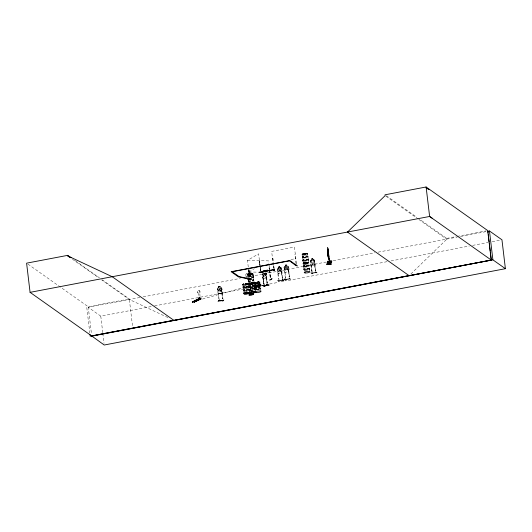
<?xml version="1.0" encoding="UTF-8"?>
<svg xmlns="http://www.w3.org/2000/svg" width="532" height="532" viewBox="0 0 532 532"><rect width="100%" height="100%" fill="white"/><g stroke="black" fill="none" stroke-linecap="round" stroke-linejoin="round"><path stroke-width="0.4" stroke-dasharray="2.66 2" d="M251.45 284.248L248.497 283.576M250.24 286.954L250.22 286.416L250.313 286.828M250.446 286.941L250.153 286.449M254.15 282.918C254.409 284.161 250 284.135 251.742 284.148M259.942 282.346L258.339 281.86L254.994 282.419M305.069 254.888C294.156 253.99 314.897 251.929 304.982 254.928M306.844 263.779L306.033 263.899C316.42 260.574 294.954 263.387 306.326 263.872M308.779 262.808L308.6 262.469M243.044 287.24L243.782 293.445M252.574 273.601L253.072 273.913L253.405 276.979M255.154 291.862L255.014 288.989M303.466 266.166L302.755 260.594M308.394 259.929L307.616 253.664M308.387 260.055L309.099 265.84M309.085 265.94L309.092 265.887A2.846 0.712 -6.8 0 0 305.375 265.548A2.846 0.712 -6.8 0 0 304.424 266.871A2.846 0.712 -6.8 0 0 309.059 265.953L309.478 268.78M309.471 269.059L309.764 271.626M253.392 277.086L253.737 280.324M245.039 288.111C244.667 284.201 247.726 289.754 244.953 287.586M245.89 286.894L246.037 287.992M248.112 280.75L249.229 289.654M249.342 292.66L248.683 286.648M254.988 289.149L255.38 291.948M303.426 266.366L303.898 269.857M309.431 269.172L309.498 268.82M309.504 268.919L309.438 269.185A2.846 0.712 -6.8 0 1 304.803 270.063A2.846 0.712 -6.8 0 1 305.754 268.733A2.846 0.712 -6.8 0 1 309.444 269.139L309.438 269.159M328.337 253.166L327.985 249.342L329.421 261.551M260.274 285.365L259.875 282.286M199.706 297.654C199.467 297.282 199.919 297.588 199.62 297.361M199.453 297.661C200.118 297.055 199.453 297.933 199.773 297.288M249.049 290.04L249.029 290.159A2.846 0.712 -6.8 0 0 245.332 289.76A2.846 0.712 -6.8 0 0 244.381 291.09A2.846 0.712 -6.8 0 0 249.023 290.173M260.66 288.537L260.939 291.164M302.375 257.162L302.07 254.382M266.485 276.248L266.239 277.777L263.36 278.582L262.848 277.285M253.784 280.145L255.047 288.843M254.429 286.023A2.846 0.712 -6.8 0 0 250.738 285.618A2.846 0.712 -6.8 0 0 249.787 286.947A2.846 0.712 -6.8 0 0 254.429 286.023L254.895 289.095M328.33 253.159L328.184 251.21M314.678 265.255L314.977 263.719L314.678 265.255L311.446 265.92L310.881 264.603M281.574 273.002L281.874 271.486L281.574 273.002L278.269 273.621L277.677 272.298M288.404 271.706L288.703 270.19L288.404 271.706L285.099 272.324L284.494 270.988L285.112 272.331M222.216 291.948C221.432 295.965 222.702 288.79 221.764 288.131L221.186 287.666L217.867 287.839L217.468 288.364L218.692 299.17M327.759 247.998L327.805 247.38L329.042 260.022M327.3 249.834L327.38 249.242L328.091 257.042L327.898 255.726M327.366 251.35L327.606 250.412L328.756 260.022M327.818 250.087L328.031 248.557L329.401 259.709M327.739 252.673C326.934 247.46 328.437 259.49 327.818 253.305C328.264 257.229 327.945 249.322 327.479 251.556L328.45 260.121M327.951 251.649L328.916 260.002M328.091 250.718L328.078 249.182L328.224 251.064M328.377 249.787L329.534 259.796M327.798 254.21L327.878 253.85M328.217 252.354L328.304 251.995M328.716 254.283C328.337 249.156 328.929 258.519 328.317 253.884M245.159 283.895L245.292 283.696M247.46 274.426L247.899 275.024M245.757 284.992L245.724 284.999M245.245 283.855L245.804 283.809L245.485 283.948M250.486 275.117L250.599 274.997M250.02 273.814C249.894 274.539 251.004 273.401 249.781 274.06M251.343 283.184L250.798 283.097L251.53 283.13M251.417 282.977L250.898 283.017L251.463 283.051M250.765 284.075L251.722 284.181L251.277 284.148M254.323 282.858C254.343 284.168 258.698 283.303 257.149 283.323M254.442 286.216L254.456 286.189A2.846 0.712 -6.8 0 0 250.758 285.784A2.846 0.712 -6.8 0 0 249.807 287.107A2.846 0.712 -6.8 0 0 254.449 286.189L254.495 285.857M254.668 285.637L254.329 282.997M254.875 289.215L254.861 289.355A2.846 0.712 -6.8 0 1 250.186 290.292A2.846 0.712 -6.8 0 1 251.144 288.969A2.846 0.712 -6.8 0 1 254.828 289.375M256.889 282.199L256.564 282.452L256.963 282.193M257.029 282.186C257.807 282.685 255.666 282.352 257.408 282.319M259.224 282.977L257.315 283.35M260.607 288.71L260.627 288.683A2.846 0.712 -6.8 0 0 256.929 288.271A2.846 0.712 -6.8 0 0 255.978 289.601A2.846 0.712 -6.8 0 0 260.62 288.677L260.261 285.491A2.846 0.712 -6.8 0 1 255.599 286.409A2.846 0.712 -6.8 0 1 256.55 285.086A2.846 0.712 -6.8 0 1 260.241 285.491L260.234 285.504M302.402 257.029L302.741 260.394M304.936 253.804L304.304 253.831L304.883 253.824M304.809 253.624L304.457 253.651M305.242 254.788L304.789 254.875L305.155 254.808M306.026 262.655L305.408 262.941L305.747 262.795M305.601 262.695L306.213 262.761L305.907 262.921M308.76 262.682L305.873 263.958L306.246 263.985M308.035 256.663L307.981 256.87A2.846 0.712 -6.8 0 0 304.291 256.464A2.846 0.712 -6.8 0 0 303.34 257.787A2.846 0.712 -6.8 0 0 307.981 256.87M247.806 277.252L247.486 274.878M247.44 274.465L249.322 273.681L252.56 273.608M253.033 274.166L250.273 274.938M254.097 283.124L251.423 284.088M254.309 282.851L254.981 282.419M249.249 289.568L249.594 292.647M245.578 285.046C244.986 284.893 249.555 284.627 247.846 283.476L248.185 283.616M257.142 283.35L257.209 283.855L249.88 284.786C250.692 284.939 250.226 283.982 249.834 284.381L257.362 283.456M311.732 260.002L310.402 260.786L311.779 272.384M310.828 260.241L310.455 260.793L311.732 271.593M277.272 268.5L278.568 267.716M285.358 277.99L284.041 267.177L285.398 266.412L285.212 264.983L286.628 264.73L286.761 266.206L287.499 266.532L287.819 269.185L287.253 270.456L285.943 270.708L285.105 269.704L284.793 267.051L285.438 266.446L285.265 265.022M284.055 267.19L284.44 266.599L287.706 265.973L288.264 266.386L289.548 277.192M250.539 286.854L250.14 286.981M245.817 277.431L246.629 276.474L245.997 276.554A3.159 3.059 -13.2 0 1 248.77 273.122A3.159 3.059 -13.2 0 1 252.268 275.762L251.649 275.842L252.707 276.56L253.571 275.596L252.953 275.676A3.784 3.664 -13.2 0 0 248.763 272.51A3.784 3.664 -13.2 0 0 245.438 276.627M218.665 286.369L220.108 286.283L220.235 287.752L221.006 288.191L221.319 290.844L220.74 292.015L219.41 292.081L218.559 290.977L218.246 288.331L218.905 287.819L218.732 286.396L218.891 287.832M217.94 289.209L217.508 289.275L217.94 289.209L219.284 300.806M221.186 287.666L221.718 288.151L222.955 298.957M221.379 289.076L221.811 289.016L221.379 289.076L222.562 298.977M218.532 293.571L221.857 293.338L218.532 293.571L217.535 288.371M311.765 260.028L311.14 260.647L311.453 263.3L312.271 264.291L313.548 264.018L314.093 262.742L313.78 260.088L313.042 259.756L312.929 258.286L313.734 265.428M410.877 273.967L446.76 239.227L446.661 238.389L419.575 219.224M259.895 282.565L259.23 282.971M250.512 273.94L250.053 273.94M250.186 275.144L250.353 275.091M245.471 284.972L245.618 284.846M250.785 283.124L251.29 282.977M251.257 284.194L251.543 283.982M308.254 262.456L305.022 262.529L303.094 263.553M305.554 262.881L306.179 262.761M248.271 267.024L247.453 260.414L258.612 253.824L260.68 271.18M248.863 271.978L254.422 268.673M260.494 271.287L259.45 260.84L260.727 270.382M269.245 269.478L269.125 267.849L269.485 267.855L269.671 269.445M269.485 267.855L269.052 267.889M199.793 292.899L199.739 292.926A1.503 1.19 63.7 0 0 199.5 290.884A1.503 1.19 63.7 0 0 197.738 290.785A1.503 1.19 63.7 0 0 198.03 292.8L197.984 292.826A1.503 1.19 63.7 0 1 197.738 290.785A1.503 1.19 63.7 0 1 199.547 290.858A1.503 1.19 63.7 0 1 199.793 292.899L200.092 297.681M199.44 297.594L200.112 297.195M199.606 297.588L200.052 297.361M304.424 253.771L305.029 253.691M304.909 253.711L304.43 253.691M247.633 284.46L248.038 284.261M257.062 283.463L257.375 283.337M303.4 263.087L303.805 262.881M305.534 262.974L306.173 262.821L305.734 262.981M305.993 263.932L303.253 263.732M247.56 274.884L250.512 275.064M303.799 262.748L304.351 262.562M245.279 283.968L245.724 283.928M306.159 263.805L305.375 263.839M243.184 284.893L245.771 284.893M257.355 282.299L256.863 282.332M202.519 299.057L244.913 287.187M264.271 285.824L262.894 274.273L262.562 274.366M266.944 283.31L265.761 273.408L266.18 273.335L267.363 283.237M263.36 278.582L266.18 277.737M246.416 284.806L247.074 284.653M252.215 283.889L252.873 283.736M312.929 258.286L311.546 258.572L312.444 265.714M315.822 270.735L314.525 259.902L313.095 259.709M310.801 260.195L313.993 259.563L314.478 259.955M311.819 260.5L313.115 260.221M312.138 263.154L313.415 262.881M310.874 261.584L310.502 261.664L310.934 261.611L312.311 273.162M314.213 260.88L314.645 260.833L314.213 260.88L315.39 270.781M290.938 259.543L295.825 258.612M279.912 267.496L280.67 267.835L280.989 270.489L280.424 271.759L279.114 272.005L278.276 271.001L277.963 268.347L278.608 267.742L278.382 266.286L279.799 266.027L279.932 267.503M279.972 267.45L281.435 267.682L282.718 278.495M286.801 266.146L287.692 265.967L288.218 266.412L289.501 277.159M280.876 267.277L277.611 267.895L277.225 268.487L278.529 279.287M281.149 268.667L282.332 278.568L281.102 268.633L281.488 268.56M446.661 238.389L456.323 236.547M457.128 236.394L486.115 230.881M27.957 264.125L88.219 306.758L129.283 298.951L132.668 327.306M139.949 297.474L88.285 307.303L100.781 316.141L151.334 306.525M143.214 296.849L240.271 278.389M245.977 277.298L325.91 262.09M333.245 260.693L374.841 252.78M378.106 252.161L457.128 237.126M460.36 236.514L487.039 231.44M154.593 305.9L261.412 285.578M269.564 284.028L277.717 282.479M280.982 281.854L284.241 281.235M288.317 280.457L387.801 261.531M391.06 260.913L469.344 246.017M472.602 245.398L488.097 242.452M492.173 241.674L500.326 240.125M272.869 258.346L272.437 258.386L272.869 258.346L273.342 262.323M296.031 263.692L294.854 254.123L295.24 254.05M305.009 262.409A2.813 0.705 -6.8 0 1 308.653 262.808A2.813 0.705 -6.8 0 1 304.065 263.719A2.813 0.705 -6.8 0 1 305.009 262.409L305.72 262.289M249.328 273.694A2.813 0.705 -6.8 0 1 252.973 274.093A2.813 0.705 -6.8 0 1 248.391 275.004A2.813 0.705 -6.8 0 1 249.328 273.694L250.778 273.508M255.486 288.025L259.397 287.533L259.769 286.076L261.239 285.903L261.066 284.467L259.556 284.713L258.984 284.061L256.251 284.414L255.161 285.278L255.32 286.602L256.577 287.16L259.31 286.808L259.716 286.036L261.185 285.864L261.019 284.52M249.993 286.462L250.486 286.402L250.978 290.964L250.2 284.786M249.727 287.327L249.641 286.635L250.752 286.495L250.831 287.187L249.721 287.293L250.831 287.187M250.758 286.522L249.641 286.635M245.957 287.36L249.681 286.888L245.997 287.586M250.047 286.987L250.559 286.928M250.033 286.868L250.525 286.808M327.779 249.448L327.858 250.073M327.552 250.665L327.606 251.011M327.36 251.31L328.424 260.228M327.719 252.68L327.665 252.587M328.104 254.602L328.291 256.145M304.656 253.338L306.691 253.285M251.523 284.148C243.41 284.201 253.644 281.355 253.658 282.685M218.719 286.409L220.062 286.329L220.221 287.765M257.648 281.894L258.339 281.874M256.843 282.339L257.282 282.286M247.832 283.483C246.522 283.317 242.831 283.15 242.831 284.746M247.453 260.414L268.574 260.88L268.866 263.353M248.83 271.965L257.767 272.165M267.516 272.377L269.95 272.431M246.742 283.363L247.353 283.403M249.481 284.181A2.813 0.705 -6.8 0 0 254.07 283.27A2.813 0.705 -6.8 0 0 250.426 282.871A2.813 0.705 -6.8 0 0 249.481 284.181L250.087 284.214M253.977 287.819L259.417 287.579L259.882 287.047L259.443 283.762L258.898 283.35M258.951 281.907L259.436 281.993M253.644 282.692C252.254 282.585 248.783 282.259 248.57 283.962M265.761 273.408L267.031 283.33M262.894 274.273L264.085 284.972M302.169 254.648L302.515 254.775M308.267 262.449L308.593 262.456M242.845 284.766L243.171 284.899M167.899 317.538L129.349 299.489L101.585 279.852M386.398 195.756L416.869 217.309M385.82 196.115L418.245 219.058M418.917 219.536L446.76 239.227M288.317 267.264L287.932 267.337L289.162 277.265M284.181 268.088L284.567 268.015L285.943 279.566M277.352 269.392L277.737 269.318L279.114 280.863M75.112 260.627L99.491 277.87M102.197 279.785L129.283 298.951M72.472 259.25L98.879 277.93M259.496 283.749L258.911 283.303L254.981 283.809L253.584 284.494L253.977 287.832M263.606 273.195L264.364 274.273L265.242 272.677L264.663 274.532L265.614 276.028L264.457 274.904L263.573 276.58L264.165 274.665L263.2 273.315M248.643 286.588L248.278 283.775M277.711 272.271L278.309 273.574M262.861 277.258L263.393 278.588M244.9 287.021L244.986 287.573M327.985 248.617L329.381 259.809M250.725 288.138L250.306 288.297L257.621 287.313L257.668 287.706L250.326 288.537L250.778 288.583M328.178 252.54L328.357 253.491L328.344 251.802M327.752 254.402L327.931 255.347L327.925 253.664M328.164 250.818L327.951 249.714L329.202 260.002M198.03 292.8L198.955 298.379M327.845 255.726L328.038 257.042M249.847 284.44L250.619 290.997M327.759 247.387L327.978 248.863M327.473 251.077L327.333 249.249L327.439 251.749M327.639 251.23L328.583 260.215M314.266 260.913L315.443 270.815M296.417 263.619L294.449 247.061L271.646 251.403L273.022 262.954M284.088 267.19L284.553 270.981M272.823 258.313L273.295 262.289M273.288 265.541L273.714 268.753M269.764 270.243L270.715 278.189M268.966 264.185L269.598 269.491M269.658 269.957L270.642 278.236M269.125 267.849L269.318 269.438M269.411 270.236L270.356 278.183L269.338 270.276M266.007 272.424L267.277 283.21M265.362 272.63L265.674 275.283L265.202 276.593L264.072 276.913L263.333 275.948L263.014 273.295M264.75 272.803L265.069 275.456L263.938 275.776L263.619 273.122M263.746 284.268L262.369 273.468L263.653 284.241M259.397 260.959L260.627 271.293M259.49 283.736L259.603 284.667M249.003 269.784L249.86 276.939M248.929 269.717L249.88 277.671M248.796 269.717L249.741 277.664M248.743 269.83L249.594 276.986M248.65 269.777L249.455 276.986M242.732 284.494L243.044 287.194M221.418 289.036L222.595 298.937M100.781 316.141L102.743 332.64M102.842 333.464L104.026 343.366M88.219 306.758L91.504 334.302M86.789 307.543L89.808 332.906M252.826 279.912A2.806 0.705 -6.8 0 1 253.239 280.816A2.806 0.705 -6.8 0 1 249.548 281.415A2.806 0.705 -6.8 0 1 248.491 280.617M250.093 280.078A2.806 0.705 -6.8 0 1 250.805 279.965M252.833 279.712A2.846 0.712 -6.8 0 1 251.882 281.042A2.846 0.712 -6.8 0 1 248.191 280.637M252.813 279.553A2.846 0.712 -6.8 0 1 252.208 280.803A2.846 0.712 -6.8 0 1 248.125 280.663M251.483 277.691A2.846 0.712 -6.8 0 0 252.434 276.361A2.846 0.712 -6.8 0 0 247.792 277.285L247.772 277.298A2.806 0.705 -6.8 0 1 250.12 276.274A2.806 0.705 -6.8 0 1 253.252 276.454A2.806 0.705 -6.8 0 1 251.45 277.498M248.052 277.245A2.846 0.712 -6.8 0 1 252.713 276.567A2.846 0.712 -6.8 0 1 251.503 277.857M248.517 277.232A2.806 0.705 -6.8 0 1 252.926 276.806A2.806 0.705 -6.8 0 1 251.51 278.03M252.767 279.38A2.806 0.705 -6.8 0 1 252.481 280.53A2.806 0.705 -6.8 0 1 248.291 280.637M245.033 291.297A2.806 0.705 -6.8 0 1 244.52 290.173A2.806 0.705 -6.8 0 1 248.969 290.053A2.806 0.705 -6.8 0 1 245.724 291.283M259.084 284.6L257.814 285.644L259.297 286.642L257.515 285.963C255.972 288.191 254.881 286.469 257.156 285.704L255.586 284.66L257.435 285.378L258.958 284.254L259.084 284.6M280.956 271.134L280.51 271.26L279.573 270.037L278.522 271.646L279.233 269.784L278.163 268.327L279.473 269.405L280.51 267.875L279.819 269.684L280.956 271.134M287.779 269.83L287.307 269.93L286.402 268.74L285.352 270.349L286.063 268.48L284.992 267.024L286.302 268.108L287.34 266.579L286.648 268.381L287.779 269.83M221.245 291.476L220.793 291.543L219.842 290.206C219.643 292.494 217.701 291.755 219.503 289.913L218.419 288.331L219.749 289.574C219.962 287.4 221.844 288.138 220.095 289.893L221.245 291.476M308.361 260.075L308.354 260.088A2.846 0.712 -6.8 0 1 303.719 260.979A2.846 0.712 -6.8 0 1 304.67 259.649A2.846 0.712 -6.8 0 1 308.361 260.055M248.304 284.048L248.298 284.061A2.813 0.705 -6.8 0 1 243.676 284.979A2.813 0.705 -6.8 0 1 244.614 283.669A2.813 0.705 -6.8 0 1 248.258 284.075L248.298 284.061M312.67 258.618L311.852 258.798L311.905 259.27L312.73 259.097L312.67 258.618M279.539 266.352L278.702 266.512L278.755 266.991L279.599 266.825L279.539 266.352M286.369 265.056L285.524 265.215L285.584 265.687L286.422 265.528L286.369 265.056M279.972 267.968L278.662 268.214L278.981 270.868L280.291 270.622L279.972 267.968M286.801 266.665L285.491 266.918L285.81 269.571L287.114 269.318L286.801 266.665M259.071 284.773L256.331 285.125L256.49 286.449L259.224 286.103L259.071 284.773M260.806 284.793L260.321 284.853L260.421 285.704L260.906 285.644L260.806 284.793M219.856 286.582L218.998 286.622L219.058 287.094L219.909 287.054L219.856 286.582M220.288 288.224L218.958 288.291L219.277 290.944L220.607 290.878L220.288 288.224M274.1 268.68L273.435 263.114L274.053 268.647M303.772 261.152A2.806 0.705 -6.8 0 0 308.334 260.248A2.806 0.705 -6.8 0 0 304.703 259.842A2.806 0.705 -6.8 0 0 303.772 261.152M304.085 263.852A2.813 0.705 -6.8 0 0 308.666 262.941A2.813 0.705 -6.8 0 0 305.022 262.542A2.813 0.705 -6.8 0 0 304.085 263.852M303.001 254.768A2.813 0.705 -6.8 0 0 307.589 253.857A2.813 0.705 -6.8 0 0 303.938 253.458A2.813 0.705 -6.8 0 0 303.001 254.768M303.041 255.028A2.806 0.705 -6.8 0 0 307.609 254.123A2.806 0.705 -6.8 0 0 303.978 253.724A2.806 0.705 -6.8 0 0 303.041 255.028M303.014 254.875A2.813 0.705 -6.8 0 0 307.596 253.964A2.813 0.705 -6.8 0 0 303.952 253.565A2.813 0.705 -6.8 0 0 303.014 254.875M303.706 260.613A2.806 0.705 -6.8 0 0 308.274 259.709A2.806 0.705 -6.8 0 0 304.643 259.31A2.806 0.705 -6.8 0 0 303.706 260.613M303.386 257.96A2.806 0.705 -6.8 0 0 307.955 257.056A2.806 0.705 -6.8 0 0 304.324 256.657A2.806 0.705 -6.8 0 0 303.386 257.96M303.699 260.813A2.846 0.712 -6.8 0 0 308.341 259.895A2.846 0.712 -6.8 0 0 304.65 259.49A2.846 0.712 -6.8 0 0 303.699 260.813M303.32 257.628A2.846 0.712 -6.8 0 0 307.962 256.71A2.846 0.712 -6.8 0 0 304.271 256.298A2.846 0.712 -6.8 0 0 303.32 257.628M303.326 257.428A2.806 0.705 -6.8 0 0 307.895 256.524A2.806 0.705 -6.8 0 0 304.264 256.125A2.806 0.705 -6.8 0 0 303.326 257.428M304.849 270.236A2.806 0.705 -6.8 0 0 309.418 269.332A2.806 0.705 -6.8 0 0 305.787 268.926A2.806 0.705 -6.8 0 0 304.849 270.236M304.124 264.111A2.806 0.705 -6.8 0 0 308.693 263.207A2.806 0.705 -6.8 0 0 305.055 262.808A2.806 0.705 -6.8 0 0 304.124 264.111M304.098 263.952A2.813 0.705 -6.8 0 0 308.68 263.041A2.813 0.705 -6.8 0 0 305.036 262.642A2.813 0.705 -6.8 0 0 304.098 263.952M304.789 269.697A2.806 0.705 -6.8 0 0 309.358 268.793A2.806 0.705 -6.8 0 0 305.727 268.394A2.806 0.705 -6.8 0 0 304.789 269.697M304.47 267.044A2.806 0.705 -6.8 0 0 309.039 266.14A2.806 0.705 -6.8 0 0 305.408 265.741A2.806 0.705 -6.8 0 0 304.47 267.044M304.783 269.897A2.846 0.712 -6.8 0 0 309.425 268.979A2.846 0.712 -6.8 0 0 305.734 268.574A2.846 0.712 -6.8 0 0 304.783 269.897M304.404 266.712A2.846 0.712 -6.8 0 0 309.045 265.794A2.846 0.712 -6.8 0 0 305.355 265.382A2.846 0.712 -6.8 0 0 304.404 266.712M304.41 266.512A2.806 0.705 -6.8 0 0 308.979 265.608A2.806 0.705 -6.8 0 0 305.348 265.209A2.806 0.705 -6.8 0 0 304.41 266.512M249.468 284.055A2.813 0.705 -6.8 0 0 254.057 283.15A2.813 0.705 -6.8 0 0 250.406 282.745A2.813 0.705 -6.8 0 0 249.468 284.055M249.455 283.955A2.813 0.705 -6.8 0 0 254.043 283.044A2.813 0.705 -6.8 0 0 250.399 282.638A2.813 0.705 -6.8 0 0 249.455 283.955M248.431 275.263A2.806 0.705 -6.8 0 0 252.993 274.359A2.806 0.705 -6.8 0 0 249.362 273.96A2.806 0.705 -6.8 0 0 248.431 275.263M248.404 275.104A2.813 0.705 -6.8 0 0 252.986 274.193A2.813 0.705 -6.8 0 0 249.342 273.794A2.813 0.705 -6.8 0 0 248.404 275.104M250.24 290.472A2.806 0.705 -6.8 0 0 254.808 289.561A2.806 0.705 -6.8 0 0 251.177 289.162A2.806 0.705 -6.8 0 0 250.24 290.472M249.508 284.347A2.806 0.705 -6.8 0 0 254.077 283.443A2.806 0.705 -6.8 0 0 250.446 283.044A2.806 0.705 -6.8 0 0 249.508 284.347M250.18 289.933A2.806 0.705 -6.8 0 0 254.748 289.029A2.806 0.705 -6.8 0 0 251.111 288.63A2.806 0.705 -6.8 0 0 250.18 289.933M249.86 287.28A2.806 0.705 -6.8 0 0 254.429 286.376A2.806 0.705 -6.8 0 0 250.798 285.977A2.806 0.705 -6.8 0 0 249.86 287.28M250.173 290.133A2.846 0.712 -6.8 0 0 254.808 289.215A2.846 0.712 -6.8 0 0 251.124 288.803A2.846 0.712 -6.8 0 0 250.173 290.133M249.794 286.748A2.806 0.705 -6.8 0 0 254.363 285.844A2.806 0.705 -6.8 0 0 250.732 285.445A2.806 0.705 -6.8 0 0 249.794 286.748M256.032 289.774A2.806 0.705 -6.8 0 0 260.6 288.869A2.806 0.705 -6.8 0 0 256.963 288.464A2.806 0.705 -6.8 0 0 256.032 289.774M255.26 283.39A2.813 0.705 -6.8 0 0 259.849 282.479A2.813 0.705 -6.8 0 0 256.198 282.08A2.813 0.705 -6.8 0 0 255.26 283.39M255.3 283.649A2.806 0.705 -6.8 0 0 259.869 282.745A2.806 0.705 -6.8 0 0 256.238 282.346A2.806 0.705 -6.8 0 0 255.3 283.649M255.274 283.49A2.813 0.705 -6.8 0 0 259.855 282.578A2.813 0.705 -6.8 0 0 256.211 282.179A2.813 0.705 -6.8 0 0 255.274 283.49M255.965 289.235A2.806 0.705 -6.8 0 0 260.534 288.331A2.806 0.705 -6.8 0 0 256.903 287.932A2.806 0.705 -6.8 0 0 255.965 289.235M255.646 286.582A2.806 0.705 -6.8 0 0 260.215 285.677A2.806 0.705 -6.8 0 0 256.584 285.278A2.806 0.705 -6.8 0 0 255.646 286.582M255.958 289.435A2.846 0.712 -6.8 0 0 260.6 288.517A2.846 0.712 -6.8 0 0 256.909 288.111A2.846 0.712 -6.8 0 0 255.958 289.435M255.579 286.249A2.846 0.712 -6.8 0 0 260.221 285.332A2.846 0.712 -6.8 0 0 256.53 284.919A2.846 0.712 -6.8 0 0 255.579 286.249M255.586 286.05A2.806 0.705 -6.8 0 0 260.155 285.145A2.806 0.705 -6.8 0 0 256.524 284.746A2.806 0.705 -6.8 0 0 255.586 286.05M243.663 284.879A2.813 0.705 -6.8 0 0 248.245 283.975A2.813 0.705 -6.8 0 0 244.6 283.569A2.813 0.705 -6.8 0 0 243.663 284.879M243.703 285.139A2.806 0.705 -6.8 0 0 248.271 284.234A2.806 0.705 -6.8 0 0 244.634 283.835A2.806 0.705 -6.8 0 0 243.703 285.139M243.995 287.905A2.846 0.712 -6.8 0 0 248.637 286.981A2.846 0.712 -6.8 0 0 244.953 286.575A2.846 0.712 -6.8 0 0 243.995 287.905M244.368 290.731A2.806 0.705 -6.8 0 0 248.936 289.827A2.806 0.705 -6.8 0 0 245.305 289.421A2.806 0.705 -6.8 0 0 244.368 290.731M244.048 288.078A2.806 0.705 -6.8 0 0 248.617 287.174A2.806 0.705 -6.8 0 0 244.986 286.768A2.806 0.705 -6.8 0 0 244.048 288.078M244.361 290.924A2.846 0.712 -6.8 0 0 249.003 290.007A2.846 0.712 -6.8 0 0 245.312 289.601A2.846 0.712 -6.8 0 0 244.361 290.924M243.982 287.739A2.846 0.712 -6.8 0 0 248.617 286.821A2.846 0.712 -6.8 0 0 244.933 286.416A2.846 0.712 -6.8 0 0 243.982 287.739M243.988 287.539A2.806 0.705 -6.8 0 0 248.557 286.635A2.806 0.705 -6.8 0 0 244.92 286.236A2.806 0.705 -6.8 0 0 243.988 287.539"/><path stroke-width="0.8" d="M331.21 264.198L326.741 264.637M327.173 262.702L331.642 262.229L327.167 262.781M251.603 279.087L247.653 279.021L251.696 279.007M262.542 285.571L265.116 286.243L262.562 285.538M327.446 261.505L331.928 261.059L327.453 261.465M329.527 261.039L329.774 261.445L329.707 260.906M329.162 263.22L328.916 264.351M329.295 262.489L329.554 260.926M329.089 264.331L329.355 263.187M329.78 261.332L329.547 262.462M312.67 273.674L310.994 272.776M248.391 279.566L250.658 278.309M272.903 269.525L274.439 270.436L273.102 269.438M277.764 280.484L279.087 281.421M284.587 279.2L286.15 280.098L284.826 279.167M285.91 280.138L284.607 279.174M218.093 301.418L219.324 300.168M250.539 293.737L250.805 294.828M250.745 293.684L251.051 294.821M199.114 298.592L192.318 301.996L192.784 301.93M194.313 302.016L201.149 298.798L194.28 302.016M192.551 302.01L199.646 298.718M194.193 302.116L193.801 302.076L200.611 298.685M250.911 294.229L251.423 294.243M222.722 301.152L223.773 299.935M347.489 232.085L385.141 195.636L385.042 194.798L426.105 186.985L487.724 230.575L491.242 260.055L173.971 320.417L112.212 276.72L67.73 255.899L67.664 255.353L26.6 263.167L30.078 292.347L91.697 335.938L408.968 275.576M251.37 294.262L251.031 294.322M249.661 278.994L250.14 278.948L249.814 279.007M260.986 272.411L260.833 272.497M263.007 272.351L259.057 272.258M270.768 279.453L270.522 279.386M269.83 279.992L271.938 278.755M263.879 285.877L267.603 284.879L263.958 285.917M199.653 298.705L192.823 301.93M194.047 302.096L200.903 298.798M199.048 298.685L192.318 301.996M218.878 300.786L223.227 300.567L218.898 300.826M311.838 273.215L316.035 272.391M278.642 280.909L282.951 280.145M274.233 269.904L273.774 269.937L274.146 269.87M296.67 265.641L296.331 265.707M266.339 284.487L268.813 285.192M266.499 284.467L268.999 285.105M285.571 279.639L289.641 278.808M315.449 271.852L316.873 272.75M30.078 292.347L112.265 276.707M232.225 271.746L289.235 260.899M487.844 231.28L489.46 230.974L501.955 239.812L505.4 268.693L104.219 345.015L91.697 335.938M283.629 280.537L282.293 279.586L283.829 280.517M289.315 278.276L290.459 279.24M91.73 336.177L492.905 259.849L505.4 268.693M296.271 265.082L297.361 266.033M173.831 320.311L90.201 336.177L90.008 334.542M248.796 293.917L253.272 293.405L248.79 293.883M249.076 295.127L253.545 294.568L249.062 295.047M327.419 261.312L330.399 261.039M326.741 264.603L331.223 264.145M263.007 272.364L258.958 272.284M271.918 278.808L269.857 280.018M270.429 279.44L270.901 279.4M251.51 293.598L251.796 294.728M251.343 293.617L251.543 294.761M426.205 187.823L428.945 189.711M432.356 218.346L429.623 216.464L112.212 276.72M491.242 260.055L429.623 216.464L426.105 186.985M347.349 231.985L409.108 275.676L491.289 260.088L490.411 252.727M282.485 279.579L283.835 280.544M231.972 271.566L239.034 276.56L250.339 279.061L249.648 279.273L238.343 276.773L239.034 276.56L238.203 276.72L231.141 271.726L289.807 260.56L296.869 265.561L296.038 265.714L288.929 260.361M67.664 255.353L71.049 257.754M67.73 255.899L69.759 257.335M489.46 230.974L492.905 259.849M487.877 231.453L488.07 233.089M488.263 234.725L489.141 242.087M489.34 243.723L490.218 251.091M327.034 263.32L331.502 262.888L327.02 263.36M264.584 270.702L263.147 270.974L264.218 271.087L263.872 271.466L265.628 271.127L264.584 270.702M267.357 270.17L265.92 270.449L266.991 270.555L266.645 270.934L268.401 270.602L267.357 270.17M274.253 269.598L260.002 272.311L274.253 269.598M305.162 272.909A2.813 0.705 -6.8 0 0 309.75 271.998A2.813 0.705 -6.8 0 0 306.106 271.599A2.813 0.705 -6.8 0 0 305.162 272.909M250.559 293.132A2.806 0.705 -6.8 0 0 255.127 292.228A2.806 0.705 -6.8 0 0 251.496 291.829A2.806 0.705 -6.8 0 0 250.559 293.132M250.552 293.139A2.813 0.705 -6.8 0 0 255.141 292.234A2.813 0.705 -6.8 0 0 251.49 291.829A2.813 0.705 -6.8 0 0 250.552 293.139M256.338 292.447A2.813 0.705 -6.8 0 0 260.926 291.536A2.813 0.705 -6.8 0 0 257.282 291.137A2.813 0.705 -6.8 0 0 256.338 292.447M244.74 293.937A2.813 0.705 -6.8 0 0 249.328 293.026A2.813 0.705 -6.8 0 0 245.684 292.627A2.813 0.705 -6.8 0 0 244.74 293.937A2.806 0.705 -6.8 0 0 249.315 293.032A2.806 0.705 -6.8 0 0 245.684 292.633A2.806 0.705 -6.8 0 0 244.747 293.937"/></g></svg>
